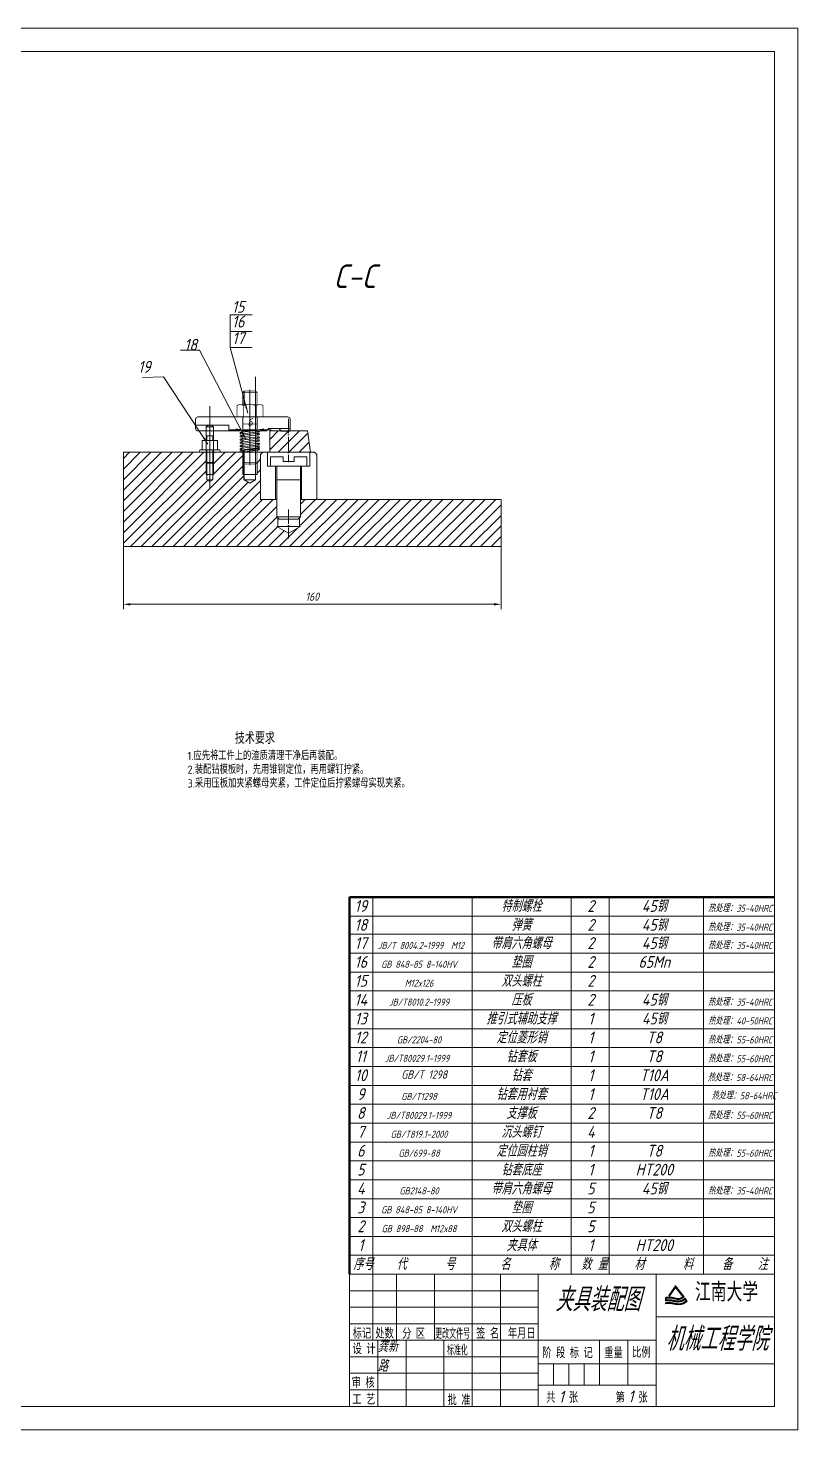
# Model space of a CAD drawing. Header units: millimetres. Extents: x 0 to 841, y 0 to 594.
# Drawn here: x 515 to 841, y 0 to 594 of the extents above; entities that cross this region are included whole.
import ezdxf
from ezdxf.enums import TextEntityAlignment as Align

# ---------------------------------------------------------------- set-up
doc = ezdxf.new("R2010")
doc.units = ezdxf.units.MM
doc.linetypes.add('点画线-25', pattern=[7.625, 6, -0.75, 0.125, -0.75])
for name, color, linetype, lineweight in [('剖面符号', 6, 'Continuous', 18), ('图框标题栏-文字', 4, 'Continuous', 18), ('图框标题栏-粗线', 3, 'Continuous', 18), ('图框标题栏-细线', 7, 'Continuous', 18), ('尺寸', 2, 'Continuous', 18), ('文字及注释', 4, 'Continuous', 18), ('粗实线', 7, 'Continuous', 50), ('细实线', 7, 'Continuous', 18), ('细点画线', 1, '点画线-25', 25)]:
    doc.layers.add(name, color=color, linetype=linetype, lineweight=lineweight)
doc.styles.get("Standard").update_dxf_attribs({"font": 'isocp2.shx', "bigfont": 'gbcbig.shx'})
doc.styles.add('汉字', font='gbeitc.shx', dxfattribs={"bigfont": 'gbcbig.shx'})
doc.styles.add('长仿宋体', font='', dxfattribs={"width": 0.7})
doc.styles.get('长仿宋体').set_extended_font_data('宋体')
doc.dimstyles.new('GB', dxfattribs={"dimtxt": 3.5, "dimasz": 3, "dimexe": 2, "dimexo": 0, "dimgap": 1.5, "dimtad": 1, "dimdec": 3, "dimdsep": 46, "dimtxsty": '汉字', "dimcen": 0, "dimdle": 6, "dimclrd": 256, "dimclre": 256, "dimclrt": 256, "dimadec": 1, "dimazin": 2, "dimtfac": 0.7, "dimtdec": 3, "dimtmove": 0, "dimatfit": 3, "dimfxl": 1, "dimtolj": 1, "dimarcsym": 0})

# ---------------------------------------------------------------- blocks, each defined once
blk = doc.blocks.new('*X32')
at = {"layer": '尺寸', "lineweight": 0}
for points in [[(558.29, 350.33), (558.29, 349.33), (555.29, 349.83)], [(712.29, 350.33), (712.29, 349.33), (715.29, 349.83)]]:
    blk.add_hatch(color=256, dxfattribs=at).paths.add_polyline_path(points, flags=0)
at = {"layer": '尺寸'}
for p, q in [((555.29, 374.27), (555.29, 347.83)), ((715.29, 374.27), (715.29, 347.83)), ((558.29, 349.83), (712.29, 349.83))]:
    blk.add_line(p, q, dxfattribs=at)
at = {"layer": '尺寸', "lineweight": 0, "insert": (635.29, 353.08), "char_height": 3.5, "width": 25.5, "attachment_point": 5, "style": '汉字'}
blk.add_mtext('160', dxfattribs=at)
blk = doc.blocks.new('*X39')
at = {"layer": '尺寸', "lineweight": 0}
for points in [[(602.9, 424.32), (602.9, 423.32), (605.9, 423.82)], [(614.9, 424.32), (614.9, 423.32), (611.9, 423.82)]]:
    blk.add_hatch(color=256, dxfattribs=at).paths.add_polyline_path(points, flags=0)
at = {"layer": '尺寸'}
for p, q in [((605.9, 429.27), (605.9, 421.82)), ((611.9, 429.27), (611.9, 421.82)), ((602.9, 423.82), (599.9, 423.82)), ((605.9, 423.82), (611.9, 423.82)), ((614.9, 423.82), (617.9, 423.82))]:
    blk.add_line(p, q, dxfattribs=at)
at = {"layer": '尺寸', "lineweight": 0, "insert": (608.9, 427.07), "char_height": 3.5, "width": 6.5, "attachment_point": 5, "style": '汉字'}
blk.add_mtext('6', dxfattribs=at)
blk = doc.blocks.new('明细表头')
at = {"layer": '粗实线'}
blk.add_line((0, 0), (0, 8), dxfattribs=at)
at = {"layer": '细实线'}
for p, q in [((0, 8), (180, 8)), ((10, 0), (10, 8)), ((52, 0), (52, 8)), ((94, 0), (94, 8)), ((110, 0), (110, 8)), ((150, 0), (150, 8))]:
    blk.add_line(p, q, dxfattribs=at)
at = {"layer": '文字及注释', "char_height": 5, "attachment_point": 7, "style": '汉字'}
for s, insert, width in [('序号', (1.63, 1.79), 13.875), ('代      号', (19.97, 1.79), 43.1786), ('名      称', (63.9, 1.79), 42.8036), ('数 量', (98.15, 1.79), 19.1339), ('材      料', (120.72, 1.79), 43.3036), ('备    注', (157.81, 1.79), 34.7857)]:
    blk.add_mtext(s, dxfattribs=dict(at, insert=insert, width=width))
blk = doc.blocks.new('明细表')
at = {"layer": '粗实线'}
blk.add_line((0, 0), (0, 8), dxfattribs=at)
at = {"layer": '细实线'}
for p, q in [((0, 8), (180, 8)), ((10, 0), (10, 8)), ((52, 0), (52, 8)), ((94, 0), (94, 8)), ((110, 0), (110, 8)), ((150, 0), (150, 8))]:
    blk.add_line(p, q, dxfattribs=at)
at = {"layer": '文字及注释', "style": '汉字'}
for tag, p in [('序号', (4.85, 1.8)), ('代号', (29.52, 1.8)), ('名称', (72.85, 1.8)), ('数量', (102.27, 1.8)), ('材料', (129.15, 1.8)), ('备注', (165.52, 1.8))]:
    blk.add_attdef(tag, text='', height=5, dxfattribs=at).set_placement(p, align=Align.CENTER)
blk = doc.blocks.new('*X52')
at = {"layer": '尺寸', "linetype": 'Continuous'}
blk.add_hatch(color=256, dxfattribs=at).paths.add_polyline_path([(608.02, 430.76), (606.88, 433.56), (607.61, 433.76)], flags=0)
for p, q in [((608.02, 430.76), (600.56, 458.59)), ((600.56, 458.59), (609.78, 458.59))]:
    blk.add_line(p, q, dxfattribs=at)
at = {"layer": '尺寸'}
blk.add_line((609.78, 458.59), (609.78, 458.59), dxfattribs=at)
blk = doc.blocks.new('*X53')
at = {"layer": '尺寸', "linetype": 'Continuous', "lineweight": 0}
blk.add_hatch(color=256, dxfattribs=at).paths.add_polyline_path([(607.32, 419.54), (605.6, 422.03), (606.27, 422.37)], flags=0)
for p, q in [((587.47, 457.54), (579.52, 457.54)), ((607.32, 419.54), (587.47, 457.54))]:
    blk.add_line(p, q, dxfattribs=at)
at = {"layer": '尺寸', "lineweight": 0}
blk.add_line((579.52, 457.54), (579.52, 457.54), dxfattribs=at)
blk = doc.blocks.new('*X54')
at = {"layer": '尺寸', "linetype": 'Continuous', "lineweight": 0}
blk.add_hatch(color=256, dxfattribs=at).paths.add_polyline_path([(591.05, 417.72), (589.09, 420.02), (589.72, 420.44)], flags=0)
for p, q in [((572.3, 446.23), (563.39, 445.97)), ((591.05, 417.72), (572.3, 446.23))]:
    blk.add_line(p, q, dxfattribs=at)
at = {"layer": '尺寸', "lineweight": 0}
blk.add_line((563.39, 445.97), (563.39, 445.97), dxfattribs=at)

msp = doc.modelspace()

# ---------------------------------------------------------------- hatches: boundary and pattern name
at = {"layer": '剖面符号', "lineweight": 0}
h = msp.add_hatch(dxfattribs=at)
h.set_pattern_fill('ANSI31', color=256, style=0)
h.paths.add_polyline_path([(613.3451, 413.2674), (614.3451, 414.2674), (611.8951, 414.2674), (611.8951, 409.8674), (611.8951, 404.8674), (611.2951, 404.8674), (611.2951, 402.537), (608.8951, 401.1513), (606.495, 402.537), (606.495, 404.8674), (605.8951, 404.8674), (605.8951, 409.8674), (605.8951, 414.2674), (593.4951, 414.2674), (593.4951, 409.8674), (593.4951, 404.8674), (593.1751, 404.8674), (593.1751, 402.537), (591.8951, 401.798), (590.6151, 402.537), (590.6151, 404.8674), (590.2951, 404.8674), (590.2951, 409.8674), (590.2951, 414.2674), (555.2877, 414.2674), (555.2877, 374.2674), (715.2877, 374.2674), (715.2877, 394.2674), (637.2451, 394.2674), (630.2951, 394.2674), (630.2951, 390.4003), (630.2951, 386.9003), (630.2951, 382.8002), (625.2951, 379.9502), (620.2951, 382.8002), (620.2951, 386.9003), (620.2951, 390.4003), (620.2951, 394.3003), (613.3451, 394.2674)], flags=0)
h.paths.add_polyline_path([(633.2951, 423.3003), (625.8951, 423.3003), (625.8951, 423.2674), (625.2951, 423.2674), (625.2951, 414.2674), (634.2951, 414.2674), (634.2951, 414.3003), (634.5951, 414.3003)], flags=0)
h.paths.add_polyline_path([(625.2951, 423.2674), (621.9344, 423.2674), (621.9154, 423.3003), (617.2951, 423.3003), (617.2951, 414.2674), (625.2951, 414.2674)], flags=0)

# ---------------------------------------------------------------- linework, layer by layer
at = {"layer": '图框标题栏-文字'}
for p, q in [((787.9251, 59.4), (788.4564, 59.4)), ((787.9928, 59.5), (788.5241, 59.5)), ((788.0604, 59.6), (788.5917, 59.6)), ((788.1281, 59.7), (788.6594, 59.7)), ((788.1958, 59.8), (788.7271, 59.8)), ((788.2635, 59.9), (788.7948, 59.9)), ((788.3312, 60), (788.8625, 60)), ((788.3988, 60.1), (788.9301, 60.1)), ((788.4665, 60.2), (788.9978, 60.2)), ((788.5342, 60.3), (789.0655, 60.3)), ((788.6019, 60.4), (789.6166, 60.4)), ((788.6696, 60.5), (789.5388, 60.5)), ((788.7372, 60.6), (789.4609, 60.6)), ((788.8049, 60.7), (789.3831, 60.7)), ((788.8726, 60.8), (789.3052, 60.8)), ((788.9403, 60.9), (789.2274, 60.9)), ((789.008, 61), (789.1495, 61)), ((789.1369, 60.3), (789.6945, 60.3)), ((789.2147, 60.2), (789.7723, 60.2)), ((789.2926, 60.1), (789.8502, 60.1)), ((789.3704, 60), (789.928, 60)), ((789.4483, 59.9), (790.0059, 59.9)), ((789.5261, 59.8), (790.0837, 59.8)), ((789.6039, 59.7), (790.1616, 59.7)), ((789.6818, 59.6), (790.2394, 59.6)), ((789.7596, 59.5), (790.3172, 59.5)), ((789.8375, 59.4), (790.3951, 59.4)), ((784.907, 56.1), (788.2712, 56.1)), ((784.907, 56), (788.7171, 56)), ((784.907, 55.9), (789.0871, 55.9)), ((784.907, 55.8), (785.4485, 55.8)), ((784.907, 55.7), (785.347, 55.7)), ((784.907, 55.6), (785.347, 55.6)), ((784.907, 55.5), (785.347, 55.5)), ((784.907, 55.4), (785.347, 55.4)), ((784.907, 55.3), (785.347, 55.3)), ((784.907, 55.2), (785.347, 55.2)), ((784.907, 55.1), (787.5633, 55.1)), ((784.907, 55), (788.1082, 55)), ((784.907, 54.9), (788.5144, 54.9)), ((784.907, 54.8), (788.8422, 54.8)), ((784.907, 54.7), (785.2868, 54.7)), ((784.907, 53.9046), (784.907, 53.4649)), ((784.907, 53.9), (787.8727, 53.9)), ((784.907, 53.8), (788.2679, 53.8)), ((784.907, 53.7), (788.7297, 53.7)), ((784.907, 53.6), (785.6003, 53.6)), ((784.907, 53.5), (785.0497, 53.5)), ((785.0844, 56.2), (787.6728, 56.2)), ((785.3544, 54), (787.4073, 54)), ((786.2521, 56.9281), (786.6165, 56.6814)), ((786.2935, 56.9), (786.7644, 56.9)), ((786.3008, 57), (786.8321, 57)), ((786.3684, 57.1), (786.8997, 57.1)), ((786.4361, 57.2), (786.9674, 57.2)), ((786.4413, 56.8), (786.6967, 56.8)), ((786.5038, 57.3), (787.0351, 57.3)), ((786.5715, 57.4), (787.1028, 57.4)), ((786.589, 56.7), (786.629, 56.7)), ((786.6392, 57.5), (787.1705, 57.5)), ((786.7068, 57.6), (787.2381, 57.6)), ((786.7745, 57.7), (787.3058, 57.7)), ((786.8422, 57.8), (787.3735, 57.8)), ((786.9099, 57.9), (787.4412, 57.9)), ((786.9776, 58), (787.5089, 58)), ((787.0452, 58.1), (787.5765, 58.1)), ((787.1029, 53.6), (789.2955, 53.6)), ((787.1129, 58.2), (787.6442, 58.2)), ((787.1806, 58.3), (787.7119, 58.3)), ((787.2373, 54.7), (789.3098, 54.7)), ((787.2483, 58.4), (787.7796, 58.4)), ((787.3087, 55.8), (789.4191, 55.8)), ((787.316, 58.5), (787.8473, 58.5)), ((787.3836, 58.6), (787.9149, 58.6)), ((787.4513, 58.7), (787.9826, 58.7)), ((787.519, 58.8), (788.0503, 58.8)), ((787.5867, 58.9), (788.118, 58.9)), ((787.6535, 53.5), (790.0947, 53.5)), ((787.6544, 59), (788.1857, 59)), ((787.722, 59.1), (788.2533, 59.1)), ((787.7897, 59.2), (788.321, 59.2)), ((787.8574, 59.3), (788.3887, 59.3)), ((787.8701, 54.6), (792.0941, 54.6)), ((788.0194, 55.7), (790.0658, 55.7)), ((788.3116, 54.5), (791.8344, 54.5)), ((788.4997, 55.6), (791.7489, 55.6)), ((788.6378, 54.4), (791.522, 54.4)), ((788.8858, 55.5), (791.5167, 55.5)), ((789.0499, 54.3), (791.1099, 54.3)), ((789.2154, 55.4), (791.2228, 55.4)), ((789.6615, 55.3), (790.7768, 55.3)), ((789.9153, 59.3), (790.4729, 59.3)), ((789.9313, 54.2), (790.2284, 54.2)), ((789.9932, 59.2), (790.5508, 59.2)), ((790.071, 59.1), (790.6286, 59.1)), ((790.1489, 59), (790.7065, 59)), ((790.2267, 58.9), (790.7843, 58.9)), ((790.3046, 58.8), (790.8622, 58.8)), ((790.3725, 55.7), (791.9444, 55.7)), ((790.3824, 58.7), (790.94, 58.7)), ((790.4603, 58.6), (791.0179, 58.6)), ((790.5381, 58.5), (791.0957, 58.5)), ((790.616, 58.4), (791.1736, 58.4)), ((790.6938, 58.3), (791.2514, 58.3)), ((790.7716, 58.2), (791.3293, 58.2)), ((790.8495, 58.1), (791.4071, 58.1)), ((790.85, 54.7), (792.3195, 54.7)), ((790.8686, 53.5), (792.6111, 53.5)), ((790.9273, 58), (791.4849, 58)), ((791.0052, 57.9), (791.5628, 57.9)), ((791.0191, 55.8), (792.1147, 55.8)), ((791.083, 57.8), (791.6406, 57.8)), ((791.1609, 57.7), (791.7185, 57.7)), ((791.2387, 57.6), (791.7963, 57.6)), ((791.3166, 57.5), (791.8742, 57.5)), ((791.3176, 54.8), (792.5201, 54.8)), ((791.331, 55.9), (792.266, 55.9)), ((791.3944, 57.4), (791.952, 57.4)), ((791.4723, 57.3), (792.0299, 57.3)), ((791.4989, 53.6), (792.8295, 53.6)), ((791.5501, 57.2), (792.1077, 57.2)), ((791.5655, 56), (792.4022, 56)), ((791.628, 57.1), (792.1856, 57.1)), ((791.6453, 54.9), (792.7016, 54.9)), ((791.7058, 57), (792.2634, 57)), ((791.7583, 56.1), (792.5262, 56.1)), ((791.7837, 56.9), (792.3413, 56.9)), ((791.8615, 56.8), (792.4191, 56.8)), ((791.8802, 53.7), (793.0263, 53.7)), ((791.91, 55), (792.8678, 55)), ((791.9237, 56.2), (792.6396, 56.2)), ((791.9394, 56.7), (792.497, 56.7)), ((792.0172, 56.6), (792.5748, 56.6)), ((792.069, 56.3), (792.7441, 56.3)), ((792.095, 56.5), (792.6527, 56.5)), ((792.1361, 55.1), (793.0212, 55.1)), ((792.1729, 56.4), (792.7305, 56.4)), ((792.1775, 53.8), (793.2059, 53.8)), ((792.3353, 55.2), (793.6017, 55.2)), ((792.4276, 53.9), (793.3715, 53.9)), ((792.5142, 55.3), (793.5308, 55.3)), ((792.646, 54), (793.5253, 54)), ((792.6769, 55.4), (793.4598, 55.4)), ((792.8264, 55.5), (793.3889, 55.5)), ((792.8412, 54.1), (793.6689, 54.1)), ((792.9647, 55.6), (793.318, 55.6)), ((793.0183, 54.2), (793.8036, 54.2)), ((793.0933, 55.7), (793.247, 55.7)), ((793.1332, 55.1), (793.6727, 55.1)), ((793.1807, 54.3), (793.9304, 54.3)), ((793.2041, 55), (793.7436, 55)), ((793.2751, 54.9), (793.8145, 54.9)), ((793.3309, 54.4), (794.0501, 54.4)), ((793.346, 54.8), (793.8855, 54.8)), ((793.4169, 54.7), (793.9564, 54.7)), ((793.4706, 54.5), (794.0983, 54.5)), ((793.4879, 54.6), (794.0274, 54.6)), ((788.0489, 53.4), (792.364, 53.4)), ((788.4895, 53.3), (792.0758, 53.3)), ((789.0145, 53.2), (791.7204, 53.2)), ((789.7009, 53.1), (791.217, 53.1))]:
    msp.add_line(p, q, dxfattribs=at)
for points in [[(786.2521, 56.9281), (789.0738, 61.0973), (792.78, 56.3364, -0.28909601), (789.0691, 55.4462, 0.10228388), (785.347, 55.7892), (785.347, 55.1495, -0.09119522), (788.4928, 54.9075, 0.26613454), (793.1902, 55.7801), (794.1236, 54.4643, -0.18412464), (790.3616, 53.036, -0.04444823), (787.8909, 53.4395, 0.1319438), (784.907, 53.4649, 0.1319438)], [(784.907, 53.9046, -0.1312527), (788.0031, 53.865, 0.04409725), (790.3777, 53.476, 0.16392967), (793.5281, 54.5433), (793.0964, 55.1519, -0.24095199), (788.3643, 54.4864, 0.10564743), (784.907, 54.646), (784.907, 56.1744, -0.11278445), (789.2043, 55.865, 0.25699814), (792.1828, 56.3872), (789.0987, 60.349), (786.6165, 56.6814)]]:
    msp.add_lwpolyline(points, format="xyb", dxfattribs=at)
at = {"layer": '图框标题栏-粗线'}
for p, q in [((831, 584), (25, 584)), ((831, 10), (831, 584)), ((651, 66), (831, 66)), ((651, 10), (651, 66)), ((661, 38), (661, 66)), ((671, 38), (671, 66)), ((687, 38), (687, 66)), ((703, 10), (703, 66)), ((715, 10), (715, 66)), ((731, 10), (731, 66)), ((781, 10), (781, 66)), ((831, 10), (831, 66)), ((781, 48), (831, 48)), ((651, 45), (731, 45)), ((651, 38), (781, 38)), ((663, 10), (663, 38)), ((675, 10), (675, 38)), ((691, 10), (691, 38)), ((757, 19), (757, 38)), ((769, 19), (769, 38)), ((651, 31), (731, 31)), ((731, 28), (831, 28)), ((731, 19), (781, 19)), ((25, 10), (831, 10)), ((651, 10), (831, 10))]:
    msp.add_line(p, q, dxfattribs=at)
at = {"layer": '图框标题栏-细线'}
for p, q in [((841, 594), (0, 594)), ((841, 0), (841, 594)), ((651, 59), (731, 59)), ((651, 52), (731, 52)), ((651, 24), (731, 24)), ((737.5, 19), (737.5, 28)), ((744, 19), (744, 28)), ((750.5, 19), (750.5, 28)), ((651, 17), (731, 17)), ((0, 0), (841, 0))]:
    msp.add_line(p, q, dxfattribs=at)
at = {"layer": '尺寸'}
for p, q in [((600.5621, 465.4529), (600.5621, 472.4224)), ((600.5621, 472.4224), (609.7824, 472.4224)), ((600.5621, 458.5938), (600.5621, 465.4529)), ((600.5621, 465.4529), (609.7824, 465.4529))]:
    msp.add_line(p, q, dxfattribs=at)
at = {"layer": '粗实线'}
msp.add_line((651, 225.7076), (831, 225.7076), dxfattribs=at)
at = {"layer": '细实线'}
for p, q in [((611.2504, 415.2674), (611.2504, 446.2674)), ((606.495, 440.2673), (606.4951, 434.4674)), ((608.8951, 440.7674), (608.8951, 408.7674)), ((611.2952, 440.2673), (611.2951, 434.4674)), ((591.8951, 433.787), (591.8951, 404.6228)), ((591.8951, 433.787), (591.8951, 404.6228)), ((608.8951, 436.8207), (608.8951, 418.1179)), ((608.8951, 436.8207), (608.8951, 418.1179)), ((585.8951, 428.2674), (585.8951, 424.2674)), ((608.8951, 429.2674), (586.8951, 429.2674)), ((605.8951, 423.2674), (605.8951, 429.2674)), ((608.8951, 429.2674), (624.8951, 429.2674)), ((611.8951, 423.2674), (611.8951, 429.2674)), ((625.8951, 423.2674), (625.8951, 428.2674)), ((599.8951, 425.7674), (585.8951, 425.7674)), ((586.8951, 423.2674), (615.8559, 423.2674)), ((590.2951, 424.9759), (590.7006, 425.3759)), ((590.2951, 424.9759), (593.4951, 424.9759)), ((590.2951, 424.9759), (590.2951, 409.8674)), ((591.8951, 425.7674), (591.8951, 399.4896)), ((591.8951, 398.9503), (591.8951, 425.7674)), ((593.4951, 424.9759), (593.0896, 425.3759)), ((593.4951, 424.9759), (593.4951, 409.8674)), ((599.8951, 423.2674), (599.8951, 425.7674)), ((604.9852, 422.6545), (606.877, 422.8843)), ((605.0656, 421.9927), (606.5963, 422.1786)), ((606.5963, 422.1786), (612.6087, 422.909)), ((606.877, 422.8843), (610.0307, 423.2674)), ((606.877, 421.5796), (612.6288, 422.2783)), ((616.8951, 424.3674), (615.8559, 423.2674)), ((625.8951, 424.3674), (616.8951, 424.3674)), ((621.9344, 423.2674), (621.2993, 424.3674)), ((588.6951, 419.2674), (588.6951, 415.2674)), ((588.6951, 419.2674), (595.0951, 419.2674)), ((590.2951, 421.2372), (593.4951, 421.2372)), ((590.6151, 419.2674), (590.6151, 421.2372)), ((593.1751, 419.2674), (593.1751, 421.2372)), ((595.0951, 419.2674), (595.0951, 415.2674)), ((604.9852, 421.3498), (606.877, 421.5796)), ((604.9852, 419.927), (606.877, 420.1568)), ((604.9852, 418.6522), (606.877, 418.882)), ((604.9852, 417.2117), (606.877, 417.4415)), ((604.9852, 415.944), (606.877, 416.1738)), ((605.0656, 420.688), (606.5963, 420.8739)), ((605.0656, 419.2652), (606.5963, 419.4512)), ((605.0656, 417.9904), (606.5963, 418.1764)), ((605.0656, 416.5498), (606.5963, 416.7358)), ((606.5963, 420.8739), (612.6087, 421.6043)), ((606.5963, 419.4512), (612.6087, 420.1815)), ((606.5963, 418.1764), (612.6087, 418.9067)), ((606.5963, 416.7358), (612.6087, 417.4661)), ((606.5963, 415.4681), (612.6087, 416.1984)), ((606.8337, 415.1614), (612.5855, 415.8601)), ((606.877, 420.1568), (612.6288, 420.8555)), ((606.877, 418.882), (612.6288, 419.5807)), ((606.877, 417.4415), (612.6288, 418.1401)), ((606.877, 416.1738), (612.6288, 416.8724)), ((587.6192, 415.2674), (596.171, 415.2674)), ((587.6192, 415.2674), (587.6192, 414.934)), ((590.6151, 409.5749), (590.2951, 409.8674)), ((590.2951, 409.8674), (593.4951, 409.8674)), ((590.2951, 409.8674), (590.2951, 404.8674)), ((590.6151, 415.2674), (590.6151, 405.2419)), ((593.1751, 415.2674), (593.1751, 405.2419)), ((593.4951, 409.8674), (593.4951, 404.8674)), ((596.171, 414.934), (596.171, 415.2674)), ((604.9419, 414.9316), (606.8337, 415.1614)), ((605.8951, 409.8674), (605.8951, 404.8674)), ((606.553, 414.4558), (612.5654, 415.1861)), ((611.2951, 415.2674), (611.2951, 409.2674)), ((611.8951, 409.8674), (611.8951, 404.8674)), ((590.2951, 404.8674), (593.4951, 404.8674)), ((590.6151, 409.5749), (590.6151, 404.8674)), ((590.6151, 409.5749), (593.1751, 409.5749)), ((590.6151, 404.8674), (590.6151, 402.537)), ((593.1751, 409.5749), (593.1751, 404.8674)), ((593.1751, 402.537), (593.1751, 404.8674)), ((605.8951, 404.8674), (611.8951, 404.8674)), ((611.2951, 409.2674), (611.2951, 402.537)), ((590.6151, 402.537), (591.8951, 401.798)), ((590.6151, 402.537), (593.1751, 402.537)), ((591.8951, 401.798), (593.1751, 402.537)), ((606.495, 402.537), (611.2951, 402.537)), ((606.495, 402.537), (608.8951, 401.1513)), ((608.8951, 401.1513), (611.2951, 402.537))]:
    msp.add_line(p, q, dxfattribs=at)
at = {"layer": '细实线', "lineweight": 0}
for p, q in [((617.2951, 423.3003), (633.2951, 423.3003)), ((617.2951, 414.3003), (617.2951, 423.3003)), ((633.2951, 423.3003), (634.5951, 414.3003)), ((625.2877, 414.2674), (555.2877, 414.2674)), ((555.2877, 414.2674), (555.2877, 374.2674)), ((613.3451, 413.2674), (614.3451, 414.2674)), ((613.3451, 394.2674), (613.3451, 413.2674)), ((616.2951, 414.3003), (616.2951, 408.3003)), ((617.5978, 412.3003), (623.0131, 412.3003)), ((617.5978, 412.3003), (617.5978, 408.3003)), ((622.9846, 412.3003), (622.9846, 410.3003)), ((622.9846, 410.3003), (625.2951, 410.3003)), ((625.2877, 414.2674), (636.2451, 414.2674)), ((627.6057, 410.3003), (625.2951, 410.3003)), ((632.9925, 412.3003), (627.5771, 412.3003)), ((627.6057, 412.3003), (627.6057, 410.3003)), ((632.9925, 412.3003), (632.9925, 408.3003)), ((634.5951, 414.3003), (633.2951, 414.3003)), ((634.2951, 414.3003), (634.2951, 408.3003)), ((637.2451, 413.2674), (636.2451, 414.2674)), ((637.2451, 394.2674), (637.2451, 413.2674)), ((618.8703, 408.3003), (616.2951, 408.3003)), ((616.2951, 408.3003), (634.2951, 408.3003)), ((619.7951, 408.3003), (619.7951, 394.3003)), ((620.2951, 408.3003), (620.2951, 390.4003)), ((620.2951, 408.3003), (630.2951, 408.3003)), ((630.2951, 408.3003), (630.2951, 390.4003)), ((630.7951, 408.3003), (630.7951, 394.3003)), ((620.2951, 402.58), (625.2951, 402.58)), ((630.2951, 402.58), (625.2951, 402.58)), ((613.3451, 394.2674), (620.2951, 394.3003)), ((637.2451, 394.2674), (630.2951, 394.2674)), ((637.2451, 394.2674), (715.2877, 394.2674)), ((715.2877, 394.2674), (715.2877, 374.2674)), ((620.2951, 390.4003), (620.2951, 386.9003)), ((620.2951, 386.9003), (625.2951, 386.9003)), ((620.2951, 386.9003), (621.2951, 385.9003)), ((620.7451, 386.4503), (620.7451, 382.8002)), ((630.2951, 386.9003), (625.2951, 386.9003)), ((630.2951, 386.9003), (629.2951, 385.9003)), ((629.8451, 386.4503), (629.8451, 382.8002)), ((630.2951, 390.4003), (630.2951, 386.9003)), ((620.2951, 382.8002), (630.2951, 382.8002)), ((620.2951, 382.8002), (625.2951, 379.9502)), ((621.2951, 385.9003), (625.2951, 385.9003)), ((629.2951, 385.9003), (625.2951, 385.9003)), ((625.2951, 379.9502), (630.2951, 382.8002)), ((715.2877, 374.2674), (555.2877, 374.2674))]:
    msp.add_line(p, q, dxfattribs=at)
at = {"layer": '细实线', "lineweight": 25}
for p, q in [((621.9344, 423.2674), (625.8951, 423.2674)), ((606.495, 409.2675), (606.495, 415.2674)), ((606.495, 402.537), (606.495, 409.2675))]:
    msp.add_line(p, q, dxfattribs=at)
at = {"layer": '细实线'}
for points in [[(611.8951, 439.6674, 0.3, 0.3, 0), (605.8951, 439.6674, 0.3, 0.3, 0), (606.495, 440.2673, 0.3, 0.3, 0), (611.2952, 440.2673, 0.3, 0.3, 0)], [(611.8951, 429.2674, 0.3, 0.3, 0), (605.8951, 429.2674, 0.3, 0.3, 0), (605.8951, 426.2674, 0.3, 0.3, 0), (611.8951, 426.2674, 0.3, 0.3, 0)], [(611.8951, 426.2674, 0.3, 0.3, 0), (611.8951, 415.2674, 0.3, 0.3, 0), (605.8951, 415.2674, 0.3, 0.3, 0), (605.8951, 426.2674, 0.3, 0.3, 0)], [(611.2952, 409.2675, 0.3, 0.3, 0), (611.8951, 409.8674, 0.3, 0.3, 0), (605.8951, 409.8674, 0.3, 0.3, 0), (606.495, 409.2675, 0.3, 0.3, 0)], [(611.8951, 415.2674, 0.3, 0.3, 0), (611.8951, 409.8674, 0.3, 0.3, 0), (605.8951, 409.8674, 0.3, 0.3, 0), (605.8951, 415.2674, 0.3, 0.3, 0)]]:
    msp.add_lwpolyline(points, format="xyseb", close=True, dxfattribs=at)
at = {"layer": '细实线', "lineweight": 0}
msp.add_lwpolyline([(611.8951, 439.6674, 0.3, 0.3, 0), (611.8951, 434.4674, 0.3, 0.3, 0), (605.8951, 434.4674, 0.3, 0.3, 0), (605.8951, 439.6674, 0.3, 0.3, 0)], format="xyseb", close=True, dxfattribs=at)
at = {"layer": '细实线'}
for points in [[(614.4201, 433.9514, 0.3, 0.3, 0.37357466), (611.6576, 433.9514, 0.3, 0.3, 0.18678733), (606.1326, 433.9514, 0.3, 0.3, 0.37357466), (603.3701, 433.9514, 0.3, 0.3, 0), (603.3701, 429.2674, 0.3, 0.3, 0), (614.4201, 429.2674, 0.3, 0.3, 0), (614.4201, 433.9514, 0.3, 0.3, 0)], [(606.1326, 429.2674, 0.3, 0.3, 0), (606.1326, 433.9514, 0.3, 0.3, 0)], [(611.6576, 429.2674, 0.3, 0.3, 0), (611.6576, 433.9514, 0.3, 0.3, 0)]]:
    msp.add_lwpolyline(points, format="xyseb", dxfattribs=at)
for centre in [(605.0254, 422.3236), (612.6082, 421.94), (605.0254, 421.0189), (605.0254, 419.5961), (605.0254, 418.3213), (605.0254, 416.8808), (605.0254, 415.613), (612.5649, 415.5218), (612.6082, 420.5172), (612.6082, 419.2424), (612.6082, 417.8019), (612.6082, 416.5342), (604.9821, 414.6007)]:
    msp.add_circle(centre, 0.3333, dxfattribs=at)
for centre, radius, start, end in [((586.8951, 428.2674), 1, 90, 180), ((624.8951, 428.2674), 1, 0, 90), ((586.8951, 424.2674), 1, 180, 270), ((612.6082, 423.2447), 0.3333, 176.0980817, 3.9019183), ((586.9526, 414.934), 0.6667, 270, 360), ((596.8377, 414.934), 0.6667, 180, 270)]:
    msp.add_arc(centre, radius, start, end, dxfattribs=at)
msp.add_open_spline([(590.7006, 425.3759), (591.0911, 425.5655), (591.8721, 425.9448), (592.7451, 425.6145), (593.0896, 425.3759)], degree=3, dxfattribs=at)
at = {"layer": '细点画线', "lineweight": 0}
for p, q in [((625.2951, 428.3503), (625.2951, 410.0503)), ((625.2951, 389.9502), (625.2951, 377.7002))]:
    msp.add_line(p, q, dxfattribs=at)

# ---------------------------------------------------------------- block references
at = {"layer": '图框标题栏-细线'}
ref = msp.add_blockref('明细表', (651, 130), dxfattribs=at)
ref.add_attrib('序号', '8', dxfattribs={"layer": '文字及注释', "height": 5, "style": '汉字'}).set_placement((655.854, 131.7958), align=Align.CENTER)
ref.add_attrib('代号', 'JB/T80029.1-1999', dxfattribs={"layer": '文字及注释', "height": 3, "style": '汉字'}).set_placement((680.5237, 131.7958), align=Align.CENTER)
ref.add_attrib('名称', '支撑板', dxfattribs={"layer": '文字及注释', "height": 5, "style": '汉字'}).set_placement((723.8537, 131.7958), align=Align.CENTER)
ref.add_attrib('数量', '2', dxfattribs={"layer": '文字及注释', "height": 5, "style": '汉字'}).set_placement((753.2675, 131.7958), align=Align.CENTER)
ref.add_attrib('材料', 'T8', dxfattribs={"layer": '文字及注释', "height": 5, "style": '汉字'}).set_placement((780.1511, 131.7958), align=Align.CENTER)
ref.add_attrib('备注', '热处理：55-60HRC', dxfattribs={"layer": '文字及注释', "height": 3, "style": '汉字'}).set_placement((816.523, 131.7958), align=Align.CENTER)
at = {"layer": '尺寸', "lineweight": 0}
for name in ['*X53', '*X54']:
    msp.add_blockref(name, (0, 0), dxfattribs=at)
at = {"layer": '尺寸'}
for name, p in [('*X52', (0, 0)), ('明细表头', (651, 66))]:
    msp.add_blockref(name, p, dxfattribs=at)
ref = msp.add_blockref('明细表', (651, 217.7076), dxfattribs=at)
ref.add_attrib('序号', '19', dxfattribs={"layer": '文字及注释', "height": 5, "style": '汉字'}).set_placement((655.854, 219.5033), align=Align.CENTER)
ref.add_attrib('名称', '特制螺栓', dxfattribs={"layer": '文字及注释', "height": 5, "style": '汉字'}).set_placement((723.8537, 219.5033), align=Align.CENTER)
ref.add_attrib('数量', '2', dxfattribs={"layer": '文字及注释', "height": 5, "style": '汉字'}).set_placement((753.2675, 219.5033), align=Align.CENTER)
ref.add_attrib('材料', '45钢', dxfattribs={"layer": '文字及注释', "height": 5, "style": '汉字'}).set_placement((780.1511, 219.5033), align=Align.CENTER)
ref.add_attrib('备注', '热处理：35-40HRC', dxfattribs={"layer": '文字及注释', "height": 3, "style": '汉字'}).set_placement((816.523, 219.5033), align=Align.CENTER)
ref = msp.add_blockref('明细表', (651, 209.7076), dxfattribs=at)
ref.add_attrib('序号', '18', dxfattribs={"layer": '文字及注释', "height": 5, "style": '汉字'}).set_placement((655.854, 211.5033), align=Align.CENTER)
ref.add_attrib('名称', '弹簧', dxfattribs={"layer": '文字及注释', "height": 5, "style": '汉字'}).set_placement((723.8537, 211.5033), align=Align.CENTER)
ref.add_attrib('数量', '2', dxfattribs={"layer": '文字及注释', "height": 5, "style": '汉字'}).set_placement((753.2675, 211.5033), align=Align.CENTER)
ref.add_attrib('材料', '45钢', dxfattribs={"layer": '文字及注释', "height": 5, "style": '汉字'}).set_placement((780.1511, 211.5033), align=Align.CENTER)
ref.add_attrib('备注', '热处理：35-40HRC', dxfattribs={"layer": '文字及注释', "height": 3, "style": '汉字'}).set_placement((816.523, 211.5033), align=Align.CENTER)
ref = msp.add_blockref('明细表', (651, 202), dxfattribs=at)
ref.add_attrib('序号', '17', dxfattribs={"layer": '文字及注释', "height": 5, "style": '汉字'}).set_placement((655.854, 203.7958), align=Align.CENTER)
ref.add_attrib('代号', ' JB/T 8004.2-1999  M12', dxfattribs={"layer": '文字及注释', "height": 3, "style": '汉字'}).set_placement((680.5237, 203.7958), align=Align.CENTER)
ref.add_attrib('名称', '带肩六角螺母', dxfattribs={"layer": '文字及注释', "height": 5, "style": '汉字'}).set_placement((723.8537, 203.7958), align=Align.CENTER)
ref.add_attrib('数量', '2', dxfattribs={"layer": '文字及注释', "height": 5, "style": '汉字'}).set_placement((753.2675, 203.7958), align=Align.CENTER)
ref.add_attrib('材料', '45钢', dxfattribs={"layer": '文字及注释', "height": 5, "style": '汉字'}).set_placement((780.1511, 203.7958), align=Align.CENTER)
ref.add_attrib('备注', '热处理：35-40HRC', dxfattribs={"layer": '文字及注释', "height": 3, "style": '汉字'}).set_placement((816.523, 203.7958), align=Align.CENTER)
ref = msp.add_blockref('明细表', (651, 194), dxfattribs=at)
ref.add_attrib('序号', '16', dxfattribs={"layer": '文字及注释', "height": 5, "style": '汉字'}).set_placement((655.854, 195.7958), align=Align.CENTER)
ref.add_attrib('代号', 'GB 848-85 8-140HV', dxfattribs={"layer": '文字及注释', "height": 3, "style": '汉字'}).set_placement((680.5237, 195.7958), align=Align.CENTER)
ref.add_attrib('名称', '垫圈', dxfattribs={"layer": '文字及注释', "height": 5, "style": '汉字'}).set_placement((723.8537, 195.7958), align=Align.CENTER)
ref.add_attrib('数量', '2', dxfattribs={"layer": '文字及注释', "height": 5, "style": '汉字'}).set_placement((753.2675, 195.7958), align=Align.CENTER)
ref.add_attrib('材料', '65Mn', dxfattribs={"layer": '文字及注释', "height": 5, "style": '汉字'}).set_placement((780.1511, 195.7958), align=Align.CENTER)
ref = msp.add_blockref('明细表', (651, 186), dxfattribs=at)
ref.add_attrib('序号', '15', dxfattribs={"layer": '文字及注释', "height": 5, "style": '汉字'}).set_placement((655.854, 187.7958), align=Align.CENTER)
ref.add_attrib('代号', 'M12x126', dxfattribs={"layer": '文字及注释', "height": 3, "style": '汉字'}).set_placement((680.5237, 187.7958), align=Align.CENTER)
ref.add_attrib('名称', '双头螺柱', dxfattribs={"layer": '文字及注释', "height": 5, "style": '汉字'}).set_placement((723.8537, 187.7958), align=Align.CENTER)
ref.add_attrib('数量', '2', dxfattribs={"layer": '文字及注释', "height": 5, "style": '汉字'}).set_placement((753.2675, 187.7958), align=Align.CENTER)
ref = msp.add_blockref('明细表', (651, 178), dxfattribs=at)
ref.add_attrib('序号', '14', dxfattribs={"layer": '文字及注释', "height": 5, "style": '汉字'}).set_placement((655.854, 179.7958), align=Align.CENTER)
ref.add_attrib('代号', 'JB/T8010.2-1999', dxfattribs={"layer": '文字及注释', "height": 3, "style": '汉字'}).set_placement((680.5237, 179.7958), align=Align.CENTER)
ref.add_attrib('名称', '压板', dxfattribs={"layer": '文字及注释', "height": 5, "style": '汉字'}).set_placement((723.8537, 179.7958), align=Align.CENTER)
ref.add_attrib('数量', '2', dxfattribs={"layer": '文字及注释', "height": 5, "style": '汉字'}).set_placement((753.2675, 179.7958), align=Align.CENTER)
ref.add_attrib('材料', '45钢', dxfattribs={"layer": '文字及注释', "height": 5, "style": '汉字'}).set_placement((780.1511, 179.7958), align=Align.CENTER)
ref.add_attrib('备注', '热处理：35-40HRC', dxfattribs={"layer": '文字及注释', "height": 3, "style": '汉字'}).set_placement((816.523, 179.7958), align=Align.CENTER)
ref = msp.add_blockref('明细表', (651, 170), dxfattribs=at)
ref.add_attrib('序号', '13', dxfattribs={"layer": '文字及注释', "height": 5, "style": '汉字'}).set_placement((655.854, 171.7958), align=Align.CENTER)
ref.add_attrib('名称', '推引式辅助支撑', dxfattribs={"layer": '文字及注释', "height": 5, "style": '汉字'}).set_placement((723.8537, 171.7958), align=Align.CENTER)
ref.add_attrib('数量', '1', dxfattribs={"layer": '文字及注释', "height": 5, "style": '汉字'}).set_placement((753.2675, 171.7958), align=Align.CENTER)
ref.add_attrib('材料', '45钢', dxfattribs={"layer": '文字及注释', "height": 5, "style": '汉字'}).set_placement((780.1511, 171.7958), align=Align.CENTER)
ref.add_attrib('备注', '热处理：40-50HRC', dxfattribs={"layer": '文字及注释', "height": 3, "style": '汉字'}).set_placement((816.523, 171.7958), align=Align.CENTER)
ref = msp.add_blockref('明细表', (651, 162), dxfattribs=at)
ref.add_attrib('序号', '12', dxfattribs={"layer": '文字及注释', "height": 5, "style": '汉字'}).set_placement((655.854, 163.7958), align=Align.CENTER)
ref.add_attrib('代号', 'GB/2204-80', dxfattribs={"layer": '文字及注释', "height": 3, "style": '汉字'}).set_placement((680.5237, 163.7958), align=Align.CENTER)
ref.add_attrib('名称', '定位菱形销', dxfattribs={"layer": '文字及注释', "height": 5, "style": '汉字'}).set_placement((723.8537, 163.7958), align=Align.CENTER)
ref.add_attrib('数量', '1', dxfattribs={"layer": '文字及注释', "height": 5, "style": '汉字'}).set_placement((753.2675, 163.7958), align=Align.CENTER)
ref.add_attrib('材料', 'T8', dxfattribs={"layer": '文字及注释', "height": 5, "style": '汉字'}).set_placement((780.1511, 163.7958), align=Align.CENTER)
ref.add_attrib('备注', '热处理：55-60HRC', dxfattribs={"layer": '文字及注释', "height": 3, "style": '汉字'}).set_placement((816.523, 163.7958), align=Align.CENTER)
ref = msp.add_blockref('明细表', (651, 154), dxfattribs=at)
ref.add_attrib('序号', '11', dxfattribs={"layer": '文字及注释', "height": 5, "style": '汉字'}).set_placement((655.854, 155.7958), align=Align.CENTER)
ref.add_attrib('名称', '钻套板', dxfattribs={"layer": '文字及注释', "height": 5, "style": '汉字'}).set_placement((723.8537, 155.7958), align=Align.CENTER)
ref.add_attrib('数量', '1', dxfattribs={"layer": '文字及注释', "height": 5, "style": '汉字'}).set_placement((753.2675, 155.7958), align=Align.CENTER)
ref.add_attrib('材料', 'T8', dxfattribs={"layer": '文字及注释', "height": 5, "style": '汉字'}).set_placement((780.1511, 155.7958), align=Align.CENTER)
ref.add_attrib('备注', '热处理：55-60HRC', dxfattribs={"layer": '文字及注释', "height": 3, "style": '汉字'}).set_placement((816.523, 155.7958), align=Align.CENTER)
ref = msp.add_blockref('明细表', (651, 146), dxfattribs=at)
ref.add_attrib('序号', '10', dxfattribs={"layer": '文字及注释', "height": 5, "style": '汉字'}).set_placement((655.854, 147.7958), align=Align.CENTER)
ref.add_attrib('名称', '钻套', dxfattribs={"layer": '文字及注释', "height": 5, "style": '汉字'}).set_placement((723.8537, 147.7958), align=Align.CENTER)
ref.add_attrib('数量', '1', dxfattribs={"layer": '文字及注释', "height": 5, "style": '汉字'}).set_placement((753.2675, 147.7958), align=Align.CENTER)
ref.add_attrib('材料', 'T10A', dxfattribs={"layer": '文字及注释', "height": 5, "style": '汉字'}).set_placement((780.1511, 147.7958), align=Align.CENTER)
ref.add_attrib('备注', '热处理：58-64HRC', dxfattribs={"layer": '文字及注释', "height": 3, "style": '汉字'}).set_placement((816.523, 147.7958), align=Align.CENTER)
ref = msp.add_blockref('明细表', (651, 138), dxfattribs=at)
ref.add_attrib('序号', '9', dxfattribs={"layer": '文字及注释', "height": 5, "style": '汉字'}).set_placement((655.854, 139.7958), align=Align.CENTER)
ref.add_attrib('代号', 'GB/T1298', dxfattribs={"layer": '文字及注释', "height": 3, "style": '汉字'}).set_placement((680.5237, 139.7958), align=Align.CENTER)
ref.add_attrib('名称', '钻套用衬套', dxfattribs={"layer": '文字及注释', "height": 5, "style": '汉字'}).set_placement((723.8537, 139.7958), align=Align.CENTER)
ref.add_attrib('数量', '1', dxfattribs={"layer": '文字及注释', "height": 5, "style": '汉字'}).set_placement((753.2675, 139.7958), align=Align.CENTER)
ref.add_attrib('材料', 'T10A', dxfattribs={"layer": '文字及注释', "height": 5, "style": '汉字'}).set_placement((780.1511, 139.7958), align=Align.CENTER)
ref = msp.add_blockref('明细表', (651, 122), dxfattribs=at)
ref.add_attrib('序号', '7', dxfattribs={"layer": '文字及注释', "height": 5, "style": '汉字'}).set_placement((655.854, 123.7958), align=Align.CENTER)
ref.add_attrib('代号', 'GB/T819.1-2000', dxfattribs={"layer": '文字及注释', "height": 3, "style": '汉字'}).set_placement((680.5237, 123.7958), align=Align.CENTER)
ref.add_attrib('名称', '沉头螺钉', dxfattribs={"layer": '文字及注释', "height": 5, "style": '汉字'}).set_placement((723.8537, 123.7958), align=Align.CENTER)
ref.add_attrib('数量', '4', dxfattribs={"layer": '文字及注释', "height": 5, "style": '汉字'}).set_placement((753.2675, 123.7958), align=Align.CENTER)
ref = msp.add_blockref('明细表', (651, 114), dxfattribs=at)
ref.add_attrib('序号', '6', dxfattribs={"layer": '文字及注释', "height": 5, "style": '汉字'}).set_placement((655.854, 115.7958), align=Align.CENTER)
ref.add_attrib('代号', 'GB/699-88', dxfattribs={"layer": '文字及注释', "height": 3, "style": '汉字'}).set_placement((680.5237, 115.7958), align=Align.CENTER)
ref.add_attrib('名称', '定位圆柱销', dxfattribs={"layer": '文字及注释', "height": 5, "style": '汉字'}).set_placement((723.8537, 115.7958), align=Align.CENTER)
ref.add_attrib('数量', '1', dxfattribs={"layer": '文字及注释', "height": 5, "style": '汉字'}).set_placement((753.2675, 115.7958), align=Align.CENTER)
ref.add_attrib('材料', 'T8', dxfattribs={"layer": '文字及注释', "height": 5, "style": '汉字'}).set_placement((780.1511, 115.7958), align=Align.CENTER)
ref.add_attrib('备注', '热处理：55-60HRC', dxfattribs={"layer": '文字及注释', "height": 3, "style": '汉字'}).set_placement((816.523, 115.7958), align=Align.CENTER)
for p, values in [((651, 106), {'序号': '5', '名称': '钻套底座', '数量': '1', '材料': 'HT200'}), ((651, 74), {'序号': '1', '名称': '夹具体', '数量': '1', '材料': 'HT200'})]:
    msp.add_blockref('明细表', p, dxfattribs=at).add_auto_attribs(values)
ref = msp.add_blockref('明细表', (651, 98), dxfattribs=at)
ref.add_attrib('序号', '4', dxfattribs={"layer": '文字及注释', "height": 5, "style": '汉字'}).set_placement((655.854, 99.7958), align=Align.CENTER)
ref.add_attrib('代号', 'GB2148-80', dxfattribs={"layer": '文字及注释', "height": 3, "style": '汉字'}).set_placement((680.5237, 99.7958), align=Align.CENTER)
ref.add_attrib('名称', '带肩六角螺母', dxfattribs={"layer": '文字及注释', "height": 5, "style": '汉字'}).set_placement((723.8537, 99.7958), align=Align.CENTER)
ref.add_attrib('数量', '5', dxfattribs={"layer": '文字及注释', "height": 5, "style": '汉字'}).set_placement((753.2675, 99.7958), align=Align.CENTER)
ref.add_attrib('材料', '45钢', dxfattribs={"layer": '文字及注释', "height": 5, "style": '汉字'}).set_placement((780.1511, 99.7958), align=Align.CENTER)
ref.add_attrib('备注', '热处理：35-40HRC', dxfattribs={"layer": '文字及注释', "height": 3, "style": '汉字'}).set_placement((816.523, 99.7958), align=Align.CENTER)
ref = msp.add_blockref('明细表', (651, 90), dxfattribs=at)
ref.add_attrib('序号', '3', dxfattribs={"layer": '文字及注释', "height": 5, "style": '汉字'}).set_placement((655.854, 91.7958), align=Align.CENTER)
ref.add_attrib('代号', 'GB 848-85 8-140HV', dxfattribs={"layer": '文字及注释', "height": 3, "style": '汉字'}).set_placement((680.5237, 91.7958), align=Align.CENTER)
ref.add_attrib('名称', '垫圈', dxfattribs={"layer": '文字及注释', "height": 5, "style": '汉字'}).set_placement((723.8537, 91.7958), align=Align.CENTER)
ref.add_attrib('数量', '5', dxfattribs={"layer": '文字及注释', "height": 5, "style": '汉字'}).set_placement((753.2675, 91.7958), align=Align.CENTER)
ref = msp.add_blockref('明细表', (651, 82), dxfattribs=at)
ref.add_attrib('序号', '2', dxfattribs={"layer": '文字及注释', "height": 5, "style": '汉字'}).set_placement((655.854, 83.7958), align=Align.CENTER)
ref.add_attrib('代号', 'GB 898-88  M12x88', dxfattribs={"layer": '文字及注释', "height": 3, "style": '汉字'}).set_placement((680.5237, 83.7958), align=Align.CENTER)
ref.add_attrib('名称', '双头螺柱', dxfattribs={"layer": '文字及注释', "height": 5, "style": '汉字'}).set_placement((723.8537, 83.7958), align=Align.CENTER)
ref.add_attrib('数量', '5', dxfattribs={"layer": '文字及注释', "height": 5, "style": '汉字'}).set_placement((753.2675, 83.7958), align=Align.CENTER)

# ---------------------------------------------------------------- texts
at = {"layer": '图框标题栏-文字', "style": '长仿宋体'}
for s, insert, char_height, width, attachment_point in [('江南大学', (797.3851, 62.2185), 7, 33.615218, 1), ('标记', (652.4239, 38.7018), 4, 11.473743, 7), ('处数', (661.9692, 38.6965), 4, 11.403352, 7), ('分 区', (673.3502, 38.6004), 4, 14.195531, 7), ('{\\W0.531361;更改文件号}', (687.3148, 38.573), 4, 22.28154, 7), ('签 名', (704.6942, 38.7163), 4, 14.007821, 7), ('年月日', (718.1539, 38.7157), 4, 16.682682, 7), ('设 计', (652.3665, 32.1074), 4, 14.430168, 7), ('{\\W0.520002;标准化}', (692.4157, 31.5763), 4, 13.002955, 7), ('阶 段 标 记', (732.6984, 30.4267), 4, 32.26257, 7), ('重量', (758.9786, 30.5971), 4, 11.52067, 7), ('比例', (770.79, 30.6134), 4, 10.62905, 7), ('审 核', (651.9902, 17.8177), 4, 14.12514, 7), ('工 艺', (652.2357, 10.8668), 4, 14.336313, 7), ('批 准', (692.5974, 10.477), 4, 14.524022, 7), ('共   张', (734.3289, 11.5438), 4, 20.55419, 7), ('第   张', (763.7605, 11.5438), 4, 20.530726, 7)]:
    msp.add_mtext(s, dxfattribs=dict(at, insert=insert, char_height=char_height, width=width, attachment_point=attachment_point))
at = {"layer": '尺寸', "char_height": 5, "attachment_point": 9, "style": '汉字'}
for s, insert, width in [('15', (606.5269, 473.3992), 4.642857), ('16', (606.5269, 467.1045), 5), ('17', (606.5269, 460.0874), 5)]:
    msp.add_mtext(s, dxfattribs=dict(at, insert=insert, width=width))
at = {"layer": '尺寸', "lineweight": 0, "char_height": 5, "attachment_point": 1, "style": '汉字'}
for s, insert, width in [('18', (581.1071, 462.3108), 6.367554), ('19', (561.5359, 452.9762), 10.760725)]:
    msp.add_mtext(s, dxfattribs=dict(at, insert=insert, width=width))
at = {"layer": '文字及注释', "lineweight": 0, "attachment_point": 1, "style": '汉字'}
for s, insert, char_height, width in [('C-C', (644.2301, 493.8464), 10, 93.481026), ('JB/T80029.1-1999', (666.0184, 158.9571), 3, 36.33169), ('GB/T 1298', (672.989, 152.3487), 3.5, 27.394999), ('热处理：58-64HRC', (804.3824, 143.1141), 3, 30), ('夹具装配图', (738.2026, 60.2616), 10, 50), ('机械工程学院', (785.1233, 43.5929), 10, 50), ('龚新路', (663, 38), 5, 12), ('1', (739.6837, 16.5871), 5, 4.113027), ('1', (769.148, 16.7269), 5, 4.113027)]:
    msp.add_mtext(s, dxfattribs=dict(at, insert=insert, char_height=char_height, width=width))
at = {"layer": '文字及注释', "ltscale": 0.5, "insert": (582.484, 295.699), "char_height": 5, "width": 123.933333, "attachment_point": 1}
msp.add_mtext('       技术要求\\P{\\H0.7x;1.应先将工件上的渣质清理干净后再装配。\\P2.装配钻模板时，先用锥销定位，再用螺钉拧紧。\\P3.采用压板加夹紧螺母夹紧，工件定位后拧紧螺母实现夹紧。}', dxfattribs=at)

# ---------------------------------------------------------------- dimensions: what is measured, and where the dimension line sits
at = {"layer": '尺寸', "lineweight": 0}
dim = msp.add_linear_dim(base=(611.8951, 423.8239), p1=(605.8951, 429.2674), p2=(611.8951, 429.2674), dimstyle='GB', override={"dimsah": 1, "dimtzin": 8}, dxfattribs=at)
dim.commit()
dim.dimension.update_dxf_attribs({"geometry": '*X39', "text_midpoint": (608.8951, 423.8239), "dimtype": 160})
dim = msp.add_linear_dim(base=(715.2877, 349.8277), p1=(555.2877, 374.2674), p2=(715.2877, 374.2674), dimstyle='GB', override={"dimsah": 1, "dimtzin": 8}, dxfattribs=at)
dim.commit()
dim.dimension.update_dxf_attribs({"geometry": '*X32', "text_midpoint": (635.2877, 349.8277)})

doc.saveas('drawing.dxf')
